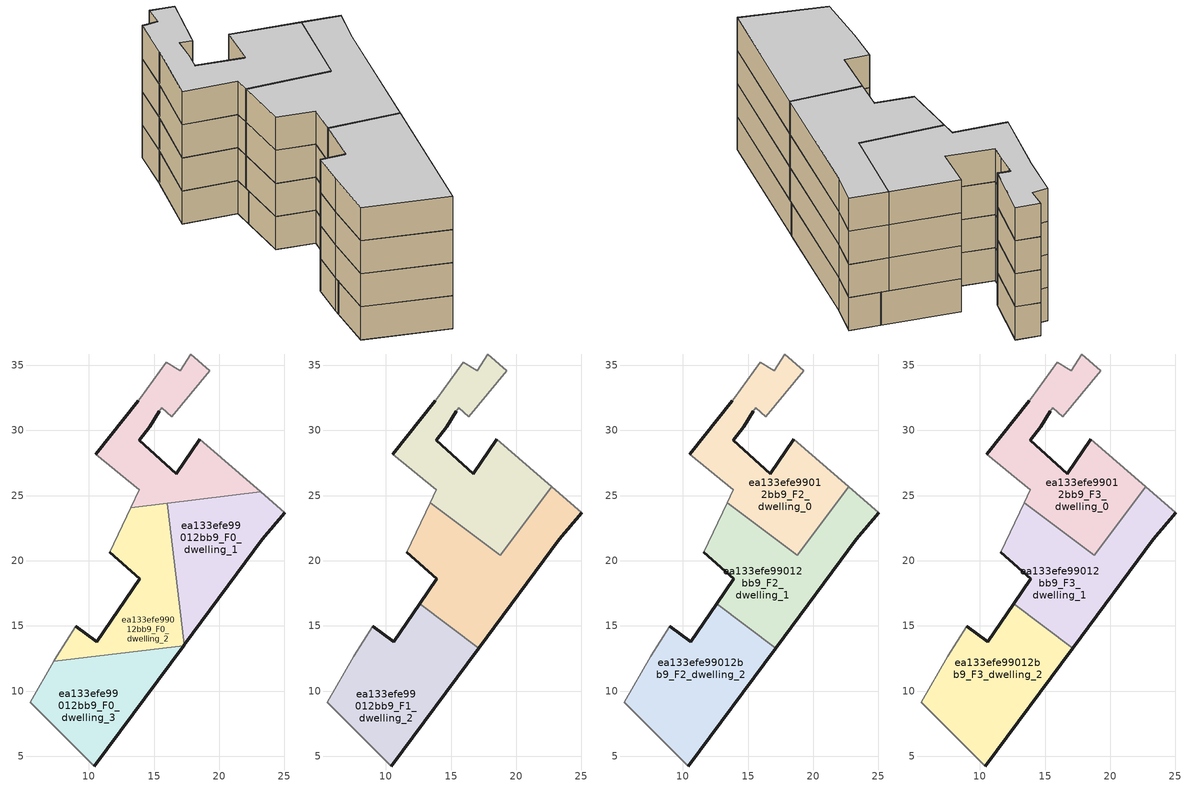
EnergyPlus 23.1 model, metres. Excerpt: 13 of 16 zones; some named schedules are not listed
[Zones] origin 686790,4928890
ea133efe99012bb9_F0_dwelling_0
 floor ground (EU_floor_Construction): 23.19,25.27 18.51,29.32 16.7,26.67 13.84,29.24 14.66,30.29 15.4,31.46 15.58,31.75 16.34,31.07 19.28,34.59 17.8,35.86 17,34.58 15.92,35.24 13.94,32.46 13.79,32.28 10.51,28.17 13.87,25.46 13.22,24.07 z0
 wall outside (EU_wall_Construction): 15.4,31.46 14.66,30.29 13.84,29.24 16.7,26.67 18.51,29.32 / 10.51,28.17 13.79,32.28 z0:3
 wall adiabatic (EU_wall_Construction): 13.79,32.28 13.94,32.46 15.92,35.24 17.01,34.58 17.8,35.86 19.28,34.59 16.34,31.07 15.58,31.75 15.4,31.46 / 18.51,29.32 23.19,25.27 / 13.22,24.07 13.87,25.46 10.51,28.17 z0:3
 wall to ea133efe99012bb9_F0_dwelling_1 (EU_wall_Construction): 23.19,25.27 16.01,24.41 z0:3
 wall to ea133efe99012bb9_F0_dwelling_2 (EU_wall_Construction): 16.01,24.41 13.22,24.07 z0:3
ea133efe99012bb9_F0_dwelling_1
 floor ground (EU_floor_Construction): 17.32,13.56 23.3,21.63 25.02,23.68 23.19,25.27 16.01,24.41 z0
 wall outside (EU_wall_Construction): 25.03,23.68 23.3,21.63 17.32,13.56 z0:3
 wall adiabatic (EU_wall_Construction): 23.19,25.27 25.03,23.68 z0:3
 wall to ea133efe99012bb9_F0_dwelling_2 (EU_wall_Construction): 17.32,13.56 16.01,24.41 z0:3
ea133efe99012bb9_F0_dwelling_2
 floor ground (EU_floor_Construction): 17.26,13.49 17.32,13.56 16.01,24.41 13.22,24.07 11.6,20.64 13.9,18.6 10.59,13.79 9,14.99 7.52,12.68 7.3,12.29 z0
 wall outside (EU_wall_Construction): 17.32,13.56 17.26,13.49 / 9,14.99 10.59,13.79 13.9,18.6 11.6,20.64 z0:3
 wall adiabatic (EU_wall_Construction): 11.6,20.64 13.22,24.07 / 7.3,12.29 7.52,12.68 9,14.99 z0:3
 wall to ea133efe99012bb9_F0_dwelling_3 (EU_wall_Construction): 17.26,13.49 7.3,12.29 z0:3
ea133efe99012bb9_F0_dwelling_3
 floor ground (EU_floor_Construction): 10.41,4.25 17.26,13.49 7.3,12.29 5.5,9.14 z0
 wall outside (EU_wall_Construction): 17.26,13.49 10.41,4.25 z0:3
 wall adiabatic (EU_wall_Construction): 10.41,4.25 5.5,9.14 7.3,12.29 z0:3
ea133efe99012bb9_F1_dwelling_0
 floor to ea133efe99012bb9_F0_dwelling_0 (EU_floor_Construction): 16.01,24.41 16.7,26.67 13.84,29.24 14.66,30.29 15.4,31.46 15.58,31.75 16.34,31.07 19.28,34.59 17.8,35.86 17,34.58 15.92,35.24 13.94,32.46 13.79,32.28 10.51,28.17 13.87,25.46 13.4,24.46 z3; 22.32,25.17 22.71,25.68 18.51,29.32 16.7,26.67 16.01,24.41 z3; 16.01,24.41 13.4,24.46 13.82,24.15 z3
 floor to ea133efe99012bb9_F0_dwelling_2 (EU_floor_Construction): 16.26,22.3 16.01,24.41 13.82,24.15 z3
 floor to ea133efe99012bb9_F0_dwelling_1 (EU_floor_Construction): 18.76,20.43 22.32,25.17 16.01,24.41 16.26,22.3 z3
 wall outside (EU_wall_Construction): 10.51,28.17 13.79,32.28 / 15.4,31.46 14.66,30.29 13.84,29.24 16.7,26.67 18.51,29.32 z3:6
 wall adiabatic (EU_wall_Construction): 13.79,32.28 13.94,32.46 15.92,35.24 17.01,34.58 17.8,35.86 19.28,34.59 16.34,31.07 15.58,31.75 15.4,31.46 / 18.51,29.32 22.71,25.68 / 13.4,24.46 13.87,25.46 10.51,28.17 z3:6
 wall to ea133efe99012bb9_F1_dwelling_1 (EU_wall_Construction): 22.71,25.68 18.76,20.43 13.4,24.46 z3:6
ea133efe99012bb9_F1_dwelling_1
 floor to ea133efe99012bb9_F0_dwelling_0 (EU_floor_Construction): 13.82,24.15 13.4,24.46 13.22,24.07 z3; 23.19,25.27 22.71,25.68 22.32,25.17 z3
 floor to ea133efe99012bb9_F0_dwelling_1 (EU_floor_Construction): 17.32,13.56 23.3,21.63 25.02,23.68 23.19,25.27 22.32,25.17 18.76,20.43 16.26,22.3 z3
 floor to ea133efe99012bb9_F0_dwelling_2 (EU_floor_Construction): 17.29,13.53 17.32,13.56 16.26,22.3 13.82,24.15 13.22,24.07 11.6,20.64 13.9,18.6 12.59,16.7 17.26,13.49 z3; 17.26,13.49 12.59,16.7 16.92,13.45 z3
 floor to ea133efe99012bb9_F0_dwelling_3 (EU_floor_Construction): 17.12,13.3 17.26,13.49 16.92,13.45 z3
 wall outside (EU_wall_Construction): 25.03,23.68 23.3,21.63 17.12,13.3 / 12.59,16.7 13.9,18.6 11.6,20.64 z3:6
 wall adiabatic (EU_wall_Construction): 22.71,25.68 25.03,23.68 / 11.6,20.64 13.4,24.46 z3:6
 wall to ea133efe99012bb9_F1_dwelling_2 (EU_wall_Construction): 17.12,13.3 12.59,16.7 z3:6
ea133efe99012bb9_F1_dwelling_2
 floor to ea133efe99012bb9_F0_dwelling_2 (EU_floor_Construction): 16.92,13.45 12.59,16.7 10.59,13.79 9,14.99 7.52,12.68 7.3,12.29 z3
 floor to ea133efe99012bb9_F0_dwelling_3 (EU_floor_Construction): 10.41,4.25 17.12,13.3 16.92,13.45 7.3,12.29 5.5,9.14 z3
 wall outside (EU_wall_Construction): 9,14.99 10.59,13.79 12.59,16.7 / 17.12,13.3 10.41,4.25 z3:6
 wall adiabatic (EU_wall_Construction): 10.41,4.25 5.5,9.14 7.52,12.68 9,14.99 z3:6
ea133efe99012bb9_F2_dwelling_0
 floor to ea133efe99012bb9_F1_dwelling_0 (EU_floor_Construction): 18.76,20.43 22.71,25.68 18.51,29.32 16.7,26.67 13.84,29.24 14.66,30.29 15.4,31.46 15.58,31.75 16.34,31.07 19.28,34.59 17.8,35.86 17,34.58 15.92,35.24 13.94,32.46 13.79,32.28 10.51,28.17 13.87,25.46 13.4,24.46 z6
 wall outside (EU_wall_Construction): 10.51,28.17 13.79,32.28 / 15.4,31.46 14.66,30.29 13.84,29.24 16.7,26.67 18.51,29.32 z6:9
 wall adiabatic (EU_wall_Construction): 13.79,32.28 13.94,32.46 15.92,35.24 17.01,34.58 17.8,35.86 19.28,34.59 16.34,31.07 15.58,31.75 15.4,31.46 / 18.51,29.32 22.71,25.68 / 13.4,24.46 13.87,25.46 10.51,28.17 z6:9
 wall to ea133efe99012bb9_F2_dwelling_1 (EU_wall_Construction): 22.71,25.68 18.76,20.43 13.4,24.46 z6:9
ea133efe99012bb9_F2_dwelling_1
 floor to ea133efe99012bb9_F1_dwelling_1 (EU_floor_Construction): 17.12,13.3 23.3,21.63 25.02,23.68 22.71,25.68 18.76,20.43 13.4,24.46 11.6,20.64 13.9,18.6 12.59,16.7 z6
 wall outside (EU_wall_Construction): 25.03,23.68 23.3,21.63 17.12,13.3 / 12.59,16.7 13.9,18.6 11.6,20.64 z6:9
 wall adiabatic (EU_wall_Construction): 22.71,25.68 25.03,23.68 / 11.6,20.64 13.4,24.46 z6:9
 wall to ea133efe99012bb9_F2_dwelling_2 (EU_wall_Construction): 17.12,13.3 12.59,16.7 z6:9
ea133efe99012bb9_F2_dwelling_2
 floor to ea133efe99012bb9_F1_dwelling_2 (EU_floor_Construction): 10.41,4.25 17.12,13.3 12.59,16.7 10.59,13.79 9,14.99 7.52,12.68 5.5,9.14 z6
 wall outside (EU_wall_Construction): 9,14.99 10.59,13.79 12.59,16.7 / 17.12,13.3 10.41,4.25 z6:9
 wall adiabatic (EU_wall_Construction): 10.41,4.25 5.5,9.14 7.52,12.68 9,14.99 z6:9
ea133efe99012bb9_F3_dwelling_0
 floor to ea133efe99012bb9_F2_dwelling_0 (EU_floor_Construction): 18.76,20.43 22.71,25.68 18.51,29.32 16.7,26.67 13.84,29.24 14.66,30.29 15.4,31.46 15.58,31.75 16.34,31.07 19.28,34.59 17.8,35.86 17,34.58 15.92,35.24 13.94,32.46 13.79,32.28 10.51,28.17 13.87,25.46 13.4,24.46 z9
 wall outside (EU_wall_Construction): 10.51,28.17 13.79,32.28 / 15.4,31.46 14.66,30.29 13.84,29.24 16.7,26.67 18.51,29.32 z9:12
 wall adiabatic (EU_wall_Construction): 13.79,32.28 13.94,32.46 15.92,35.24 17.01,34.58 17.8,35.86 19.28,34.59 16.34,31.07 15.58,31.75 15.4,31.46 / 18.51,29.32 22.71,25.68 / 13.4,24.46 13.87,25.46 10.51,28.17 z9:12
 wall to ea133efe99012bb9_F3_dwelling_1 (EU_wall_Construction): 22.71,25.68 18.76,20.43 13.4,24.46 z9:12
 ceiling to ea133efe99012bb9_F4_dwelling_0 (EU_floor_Construction): 19.28,34.59 16.34,31.07 15.58,31.75 15.4,31.46 14.66,30.29 13.84,29.24 16.7,26.67 18.51,29.32 22.71,25.68 18.76,20.43 13.4,24.46 13.87,25.46 10.51,28.17 13.79,32.28 13.94,32.46 15.92,35.24 17,34.58 17.8,35.86 z12
ea133efe99012bb9_F3_dwelling_1
 floor to ea133efe99012bb9_F2_dwelling_1 (EU_floor_Construction): 17.12,13.3 23.3,21.63 25.02,23.68 22.71,25.68 18.76,20.43 13.4,24.46 11.6,20.64 13.9,18.6 12.59,16.7 z9
 wall outside (EU_wall_Construction): 25.03,23.68 23.3,21.63 17.12,13.3 / 12.59,16.7 13.9,18.6 11.6,20.64 z9:12
 wall adiabatic (EU_wall_Construction): 22.71,25.68 25.03,23.68 / 11.6,20.64 13.4,24.46 z9:12
 wall to ea133efe99012bb9_F3_dwelling_2 (EU_wall_Construction): 17.12,13.3 12.59,16.7 z9:12
 ceiling to ea133efe99012bb9_F4_dwelling_1 (EU_floor_Construction): 25.02,23.68 23.3,21.63 17.12,13.3 12.59,16.7 13.9,18.6 11.6,20.64 13.4,24.46 18.76,20.43 22.71,25.68 z12
ea133efe99012bb9_F3_dwelling_2
 floor to ea133efe99012bb9_F2_dwelling_2 (EU_floor_Construction): 10.41,4.25 17.12,13.3 12.59,16.7 10.59,13.79 9,14.99 7.52,12.68 5.5,9.14 z9
 wall outside (EU_wall_Construction): 9,14.99 10.59,13.79 12.59,16.7 / 17.12,13.3 10.41,4.25 z9:12
 wall adiabatic (EU_wall_Construction): 10.41,4.25 5.5,9.14 7.52,12.68 9,14.99 z9:12
 ceiling to ea133efe99012bb9_F4_dwelling_2 (EU_floor_Construction): 17.12,13.3 10.41,4.25 5.5,9.14 7.52,12.68 9,14.99 10.59,13.79 12.59,16.7 z12
[Building]
EU S2 Campaign: North Axis=0; Terrain=City; Solar Distribution=FullExterior
[Site:Location]
Bologna: Latitude=44.5; Longitude=11.25; Time Zone=1; Elevation=37
[SizingPeriod:WeatherFileDays]
AnnualSizingPeriod: Begin Month=1; Begin Day of Month=1; End Month=12; End Day of Month=31; Day of Week for Start Day=Monday; Use Weather File Daylight Saving Period=No; Use Weather File Rain and Snow Indicators=No
[MATERIAL]
EU_InternalMass_Material: Roughness=MediumRough; Thickness=0.1; Conductivity=1; Density=1800; Specific Heat=900; Thermal Absorptance=0.9; Solar Absorptance=0.7; Visible Absorptance=0.7
[MATERIAL:NOMASS] Roughness=MediumRough; Thermal Absorptance=0.9; Solar Absorptance=0.7; Visible Absorptance=0.7
Name | Thermal Resistance
EU_wall_NoMass | 0.905828
EU_floor_NoMass | 0.67114
[CONSTRUCTION]
EU_wall_Construction: EU_wall_NoMass
EU_floor_Construction: EU_floor_NoMass
EU_InternalMass_Construction: EU_InternalMass_Material
[ZONE] Type=1; Multiplier=1; Ceiling Height=autocalculate; Floor Area=autocalculate; Part of Total Floor Area=Yes
Name | Volume
ea133efe99012bb9_F0_dwelling_0; ea133efe99012bb9_F0_dwelling_3 | 162.25
ea133efe99012bb9_F1_dwelling_0 | 216.313
ea133efe99012bb9_F2_dwelling_0; ea133efe99012bb9_F3_dwelling_0 | 216.326
ea133efe99012bb9_F0_dwelling_1 | 162.243
ea133efe99012bb9_F1_dwelling_1 | 216.309
ea133efe99012bb9_F2_dwelling_1; ea133efe99012bb9_F3_dwelling_1 | 216.311
ea133efe99012bb9_F0_dwelling_2 | 162.229
ea133efe99012bb9_F1_dwelling_2 | 216.322
ea133efe99012bb9_F2_dwelling_2; ea133efe99012bb9_F3_dwelling_2 | 216.325
[INTERNALMASS] Construction=EU_InternalMass_Construction
Name | Zone or ZoneList | Surface Area
ea133efe99012bb9_F0_dwelling_0_EU_InternalMass | ea133efe99012bb9_F0_dwelling_0 | 54.0838
ea133efe99012bb9_F0_dwelling_1_EU_InternalMass | ea133efe99012bb9_F0_dwelling_1 | 54.0829
ea133efe99012bb9_F0_dwelling_2_EU_InternalMass | ea133efe99012bb9_F0_dwelling_2 | 54.0775
ea133efe99012bb9_F0_dwelling_3_EU_InternalMass | ea133efe99012bb9_F0_dwelling_3 | 54.0831
ea133efe99012bb9_F1_dwelling_0_EU_InternalMass | ea133efe99012bb9_F1_dwelling_0 | 72.1098
ea133efe99012bb9_F1_dwelling_1_EU_InternalMass | ea133efe99012bb9_F1_dwelling_1 | 72.1034
ea133efe99012bb9_F1_dwelling_2_EU_InternalMass | ea133efe99012bb9_F1_dwelling_2 | 72.1089
ea133efe99012bb9_F2_dwelling_0_EU_InternalMass | ea133efe99012bb9_F2_dwelling_0 | 72.1098
ea133efe99012bb9_F2_dwelling_1_EU_InternalMass | ea133efe99012bb9_F2_dwelling_1 | 72.1034
ea133efe99012bb9_F2_dwelling_2_EU_InternalMass | ea133efe99012bb9_F2_dwelling_2 | 72.1089
ea133efe99012bb9_F3_dwelling_0_EU_InternalMass | ea133efe99012bb9_F3_dwelling_0 | 72.1098
ea133efe99012bb9_F3_dwelling_1_EU_InternalMass | ea133efe99012bb9_F3_dwelling_1 | 72.1034
ea133efe99012bb9_F3_dwelling_2_EU_InternalMass | ea133efe99012bb9_F3_dwelling_2 | 72.1089
[OTHEREQUIPMENT] Fuel Type=Electricity; Design Level Calculation Method=Watts/Area; Power per Zone Floor Area=1; Fraction Latent=0; Fraction Radiant=0; Fraction Lost=0; Carbon Dioxide Generation Rate=0; EndUse Subcategory=EU_Step8_InternalGains
Name | Zone or ZoneList or Space or SpaceList | Schedule
EU_Step8_InternalGain_ea133efe99012bb9_F0_dwelling_0_f000 | ea133efe99012bb9_F0_dwelling_0 | EU_Step8_GainSchedule_ea133efe99012bb9_F0_dwelling_0_f000
EU_Step8_InternalGain_ea133efe99012bb9_F0_dwelling_1_f000 | ea133efe99012bb9_F0_dwelling_1 | EU_Step8_GainSchedule_ea133efe99012bb9_F0_dwelling_1_f000
EU_Step8_InternalGain_ea133efe99012bb9_F0_dwelling_2_f000 | ea133efe99012bb9_F0_dwelling_2 | EU_Step8_GainSchedule_ea133efe99012bb9_F0_dwelling_2_f000
EU_Step8_InternalGain_ea133efe99012bb9_F0_dwelling_3_f000 | ea133efe99012bb9_F0_dwelling_3 | EU_Step8_GainSchedule_ea133efe99012bb9_F0_dwelling_3_f000
EU_Step8_InternalGain_ea133efe99012bb9_F1_dwelling_0_f000 | ea133efe99012bb9_F1_dwelling_0 | EU_Step8_GainSchedule_ea133efe99012bb9_F1_dwelling_0_f000
EU_Step8_InternalGain_ea133efe99012bb9_F1_dwelling_1_f000 | ea133efe99012bb9_F1_dwelling_1 | EU_Step8_GainSchedule_ea133efe99012bb9_F1_dwelling_1_f000
EU_Step8_InternalGain_ea133efe99012bb9_F1_dwelling_2_f000 | ea133efe99012bb9_F1_dwelling_2 | EU_Step8_GainSchedule_ea133efe99012bb9_F1_dwelling_2_f000
EU_Step8_InternalGain_ea133efe99012bb9_F2_dwelling_0_f000 | ea133efe99012bb9_F2_dwelling_0 | EU_Step8_GainSchedule_ea133efe99012bb9_F2_dwelling_0_f000
EU_Step8_InternalGain_ea133efe99012bb9_F2_dwelling_1_f000 | ea133efe99012bb9_F2_dwelling_1 | EU_Step8_GainSchedule_ea133efe99012bb9_F2_dwelling_1_f000
EU_Step8_InternalGain_ea133efe99012bb9_F2_dwelling_2_f000 | ea133efe99012bb9_F2_dwelling_2 | EU_Step8_GainSchedule_ea133efe99012bb9_F2_dwelling_2_f000
EU_Step8_InternalGain_ea133efe99012bb9_F3_dwelling_0_f000 | ea133efe99012bb9_F3_dwelling_0 | EU_Step8_GainSchedule_ea133efe99012bb9_F3_dwelling_0_f000
EU_Step8_InternalGain_ea133efe99012bb9_F3_dwelling_1_f000 | ea133efe99012bb9_F3_dwelling_1 | EU_Step8_GainSchedule_ea133efe99012bb9_F3_dwelling_1_f000
EU_Step8_InternalGain_ea133efe99012bb9_F3_dwelling_2_f000 | ea133efe99012bb9_F3_dwelling_2 | EU_Step8_GainSchedule_ea133efe99012bb9_F3_dwelling_2_f000
[ZONEVENTILATION:DESIGNFLOWRATE] Schedule=EU_AlwaysOn; Design Flow Rate Calculation Method=AirChanges/Hour; Air Changes per Hour=0.73129; Ventilation Type=Natural; Fan Pressure Rise=0; Fan Total Efficiency=1; Constant Term Coefficient=1; Temperature Term Coefficient=0; Velocity Term Coefficient=0; Velocity Squared Term Coefficient=0; Minimum Indoor Temperature=-100; Maximum Indoor Temperature=100; Delta Temperature=-100; Minimum Outdoor Temperature=-100; Maximum Outdoor Temperature=100; Maximum Wind Speed=40
Name | Zone or ZoneList or Space or SpaceList
EU_ConstantAir_ea133efe99012bb9_F0_dwelling_0 | ea133efe99012bb9_F0_dwelling_0
EU_ConstantAir_ea133efe99012bb9_F0_dwelling_1 | ea133efe99012bb9_F0_dwelling_1
EU_ConstantAir_ea133efe99012bb9_F0_dwelling_2 | ea133efe99012bb9_F0_dwelling_2
EU_ConstantAir_ea133efe99012bb9_F0_dwelling_3 | ea133efe99012bb9_F0_dwelling_3
EU_ConstantAir_ea133efe99012bb9_F1_dwelling_0 | ea133efe99012bb9_F1_dwelling_0
EU_ConstantAir_ea133efe99012bb9_F1_dwelling_1 | ea133efe99012bb9_F1_dwelling_1
EU_ConstantAir_ea133efe99012bb9_F1_dwelling_2 | ea133efe99012bb9_F1_dwelling_2
EU_ConstantAir_ea133efe99012bb9_F2_dwelling_0 | ea133efe99012bb9_F2_dwelling_0
EU_ConstantAir_ea133efe99012bb9_F2_dwelling_1 | ea133efe99012bb9_F2_dwelling_1
EU_ConstantAir_ea133efe99012bb9_F2_dwelling_2 | ea133efe99012bb9_F2_dwelling_2
EU_ConstantAir_ea133efe99012bb9_F3_dwelling_0 | ea133efe99012bb9_F3_dwelling_0
EU_ConstantAir_ea133efe99012bb9_F3_dwelling_1 | ea133efe99012bb9_F3_dwelling_1
EU_ConstantAir_ea133efe99012bb9_F3_dwelling_2 | ea133efe99012bb9_F3_dwelling_2
[HVACTEMPLATE:THERMOSTAT] Constant Heating Setpoint=20; Constant Cooling Setpoint=50
EU_HeatOnly_ea133efe99012bb9_F0_dwelling_0; EU_HeatOnly_ea133efe99012bb9_F0_dwelling_1; EU_HeatOnly_ea133efe99012bb9_F0_dwelling_2; EU_HeatOnly_ea133efe99012bb9_F0_dwelling_3; EU_HeatOnly_ea133efe99012bb9_F1_dwelling_0; EU_HeatOnly_ea133efe99012bb9_F1_dwelling_1; EU_HeatOnly_ea133efe99012bb9_F1_dwelling_2; EU_HeatOnly_ea133efe99012bb9_F2_dwelling_0; EU_HeatOnly_ea133efe99012bb9_F2_dwelling_1; EU_HeatOnly_ea133efe99012bb9_F2_dwelling_2; EU_HeatOnly_ea133efe99012bb9_F3_dwelling_0; EU_HeatOnly_ea133efe99012bb9_F3_dwelling_1; EU_HeatOnly_ea133efe99012bb9_F3_dwelling_2; EU_HeatOnly_ea133efe99012bb9_F4_dwelling_0; EU_HeatOnly_ea133efe99012bb9_F4_dwelling_1; EU_HeatOnly_ea133efe99012bb9_F4_dwelling_2
[HVACTEMPLATE:ZONE:IDEALLOADSAIRSYSTEM] System Availability Schedule=EU_AlwaysOn; Maximum Heating Supply Air Temperature=50; Minimum Cooling Supply Air Temperature=13; Maximum Heating Supply Air Humidity Ratio=0.0156; Minimum Cooling Supply Air Humidity Ratio=0.0077; Heating Limit=NoLimit; Cooling Limit=NoLimit; Heating Availability Schedule=EU_AlwaysOn; Cooling Availability Schedule=EU_CoolingOff; Dehumidification Control Type=ConstantSensibleHeatRatio; Cooling Sensible Heat Ratio=0.7; Dehumidification Setpoint=60; Humidification Control Type=None; Humidification Setpoint=30; Outdoor Air Method=None; Outdoor Air Flow Rate per Person=0.00944; Outdoor Air Flow Rate per Zone Floor Area=0; Outdoor Air Flow Rate per Zone=0; Demand Controlled Ventilation Type=None; Outdoor Air Economizer Type=NoEconomizer; Heat Recovery Type=None; Sensible Heat Recovery Effectiveness=0.7; Latent Heat Recovery Effectiveness=0.65
Name | Template Thermostat
ea133efe99012bb9_F0_dwelling_0 | EU_HeatOnly_ea133efe99012bb9_F0_dwelling_0
ea133efe99012bb9_F0_dwelling_1 | EU_HeatOnly_ea133efe99012bb9_F0_dwelling_1
ea133efe99012bb9_F0_dwelling_2 | EU_HeatOnly_ea133efe99012bb9_F0_dwelling_2
ea133efe99012bb9_F0_dwelling_3 | EU_HeatOnly_ea133efe99012bb9_F0_dwelling_3
ea133efe99012bb9_F1_dwelling_0 | EU_HeatOnly_ea133efe99012bb9_F1_dwelling_0
ea133efe99012bb9_F1_dwelling_1 | EU_HeatOnly_ea133efe99012bb9_F1_dwelling_1
ea133efe99012bb9_F1_dwelling_2 | EU_HeatOnly_ea133efe99012bb9_F1_dwelling_2
ea133efe99012bb9_F2_dwelling_0 | EU_HeatOnly_ea133efe99012bb9_F2_dwelling_0
ea133efe99012bb9_F2_dwelling_1 | EU_HeatOnly_ea133efe99012bb9_F2_dwelling_1
ea133efe99012bb9_F2_dwelling_2 | EU_HeatOnly_ea133efe99012bb9_F2_dwelling_2
ea133efe99012bb9_F3_dwelling_0 | EU_HeatOnly_ea133efe99012bb9_F3_dwelling_0
ea133efe99012bb9_F3_dwelling_1 | EU_HeatOnly_ea133efe99012bb9_F3_dwelling_1
ea133efe99012bb9_F3_dwelling_2 | EU_HeatOnly_ea133efe99012bb9_F3_dwelling_2
[SIZING:ZONE] Zone Cooling Design Supply Air Temperature Input Method=SupplyAirTemperature; Zone Cooling Design Supply Air Temperature=13; Zone Heating Design Supply Air Temperature Input Method=SupplyAirTemperature; Zone Heating Design Supply Air Temperature=50; Zone Cooling Design Supply Air Humidity Ratio=0.008; Zone Heating Design Supply Air Humidity Ratio=0.008; Cooling Design Air Flow Method=DesignDay; Cooling Design Air Flow Rate=0; Cooling Minimum Air Flow per Zone Floor Area=0.000762; Cooling Minimum Air Flow=0; Cooling Minimum Air Flow Fraction=0.2; Heating Design Air Flow Method=DesignDay; Heating Design Air Flow Rate=0; Heating Maximum Air Flow per Zone Floor Area=0.002032; Heating Maximum Air Flow=0.141576; Heating Maximum Air Flow Fraction=0.3; Account for Dedicated Outdoor Air System=No; Dedicated Outdoor Air System Control Strategy=NeutralSupplyAir; Dedicated Outdoor Air Low Setpoint Temperature for Design=autosize; Dedicated Outdoor Air High Setpoint Temperature for Design=autosize; Zone Load Sizing Method=Sensible Load Only No Latent Load; Zone Latent Cooling Design Supply Air Humidity Ratio Input Method=HumidityRatioDifference; Zone Cooling Design Supply Air Humidity Ratio Difference=0.005; Zone Latent Heating Design Supply Air Humidity Ratio Input Method=HumidityRatioDifference; Zone Humidification Design Supply Air Humidity Ratio Difference=0.005
ea133efe99012bb9_F0_dwelling_0; ea133efe99012bb9_F0_dwelling_1; ea133efe99012bb9_F0_dwelling_2; ea133efe99012bb9_F0_dwelling_3; ea133efe99012bb9_F1_dwelling_0; ea133efe99012bb9_F1_dwelling_1; ea133efe99012bb9_F1_dwelling_2; ea133efe99012bb9_F2_dwelling_0; ea133efe99012bb9_F2_dwelling_1; ea133efe99012bb9_F2_dwelling_2; ea133efe99012bb9_F3_dwelling_0; ea133efe99012bb9_F3_dwelling_1; ea133efe99012bb9_F3_dwelling_2
[SCHEDULE:FILE]
EU_Step8_GainSchedule_ea133efe99012bb9_F0_dwelling_0_f000: File=../../schedules/ea133efe99012bb9/ea133efe99012bb9_F0_dwelling_0_f000_gain.csv; Column Number=1; Rows to Skip at Top=0; Number of Hours of Data=8760; Column Separator=Comma; Interpolate to Timestep=No; Minutes per Item=60; Adjust Schedule for Daylight Savings=Yes
